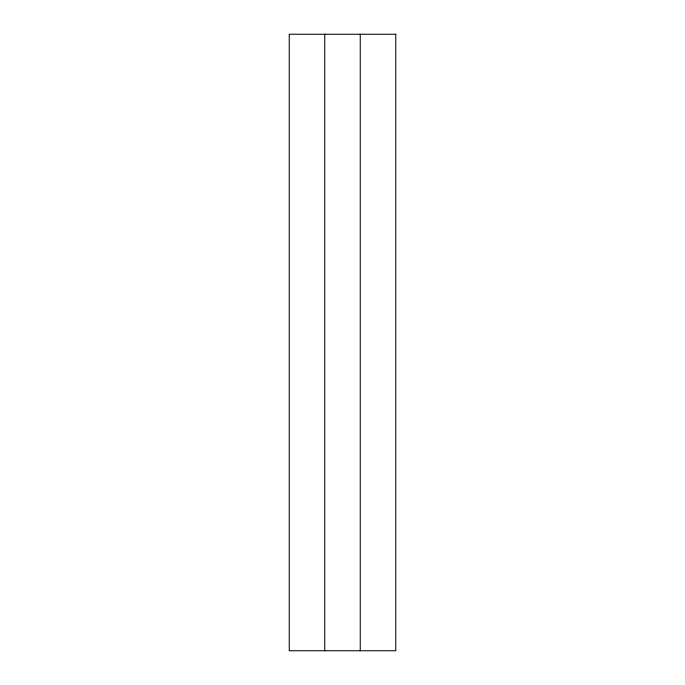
<?xml version="1.0" encoding="UTF-8"?>
<svg xmlns="http://www.w3.org/2000/svg" width="685" height="685" viewBox="0 0 685 685"><rect width="100%" height="100%" fill="white"/><g stroke="black" fill="none" stroke-linecap="round" stroke-linejoin="round"><path stroke-width="1.03" d="M360.25 34.25L360.25 650.75M324.75 34.25L324.75 650.75M395.759 34.25L289.241 34.25L289.241 650.75L395.759 650.75L395.759 34.25"/></g></svg>
